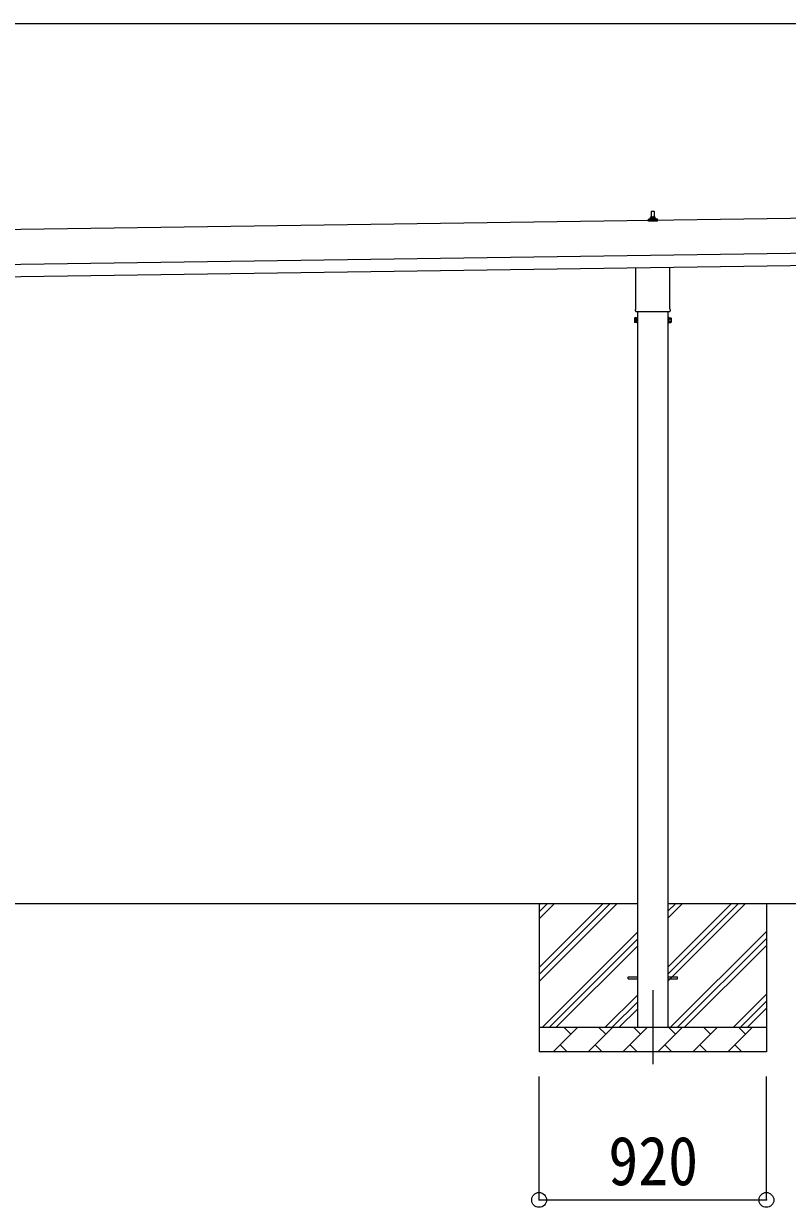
# Model space of a CAD drawing. Units: millimetres at full size, sheet at 1:60; details may follow other scales. Extents: x -16864 to 16864, y -11640 to 11640.
# Drawn here: x 2444 to 5535, y -8293 to -3501 of the extents above; entities that cross this region are included whole.
import ezdxf
from ezdxf.enums import TextEntityAlignment as Align

# ---------------------------------------------------------------- set-up
doc = ezdxf.new("R2010")
doc.units = ezdxf.units.MM
doc.header["$LTSCALE"] = 60
doc.header["$PDMODE"] = 32
doc.header["$PDSIZE"] = 60
doc.linetypes.add('CHAIN1', pattern=[8, 5, -1, 1, -1])
for name, color, linetype, lineweight in [('0-1_Defpoints', 7, 'CHAIN1', 9), ('0-2_TEXT1', 4, 'Continuous', 9), ('0-3_SHAPE', 7, 'Continuous', 9), ('0-8_TABLE1', 6, 'Continuous', 9)]:
    doc.layers.add(name, color=color, linetype=linetype, lineweight=lineweight)
doc.styles.add('ＭＳ ゴシック', font='')
doc.styles.get('ＭＳ ゴシック').set_extended_font_data('MS Gothic')

msp = doc.modelspace()

# ---------------------------------------------------------------- linework, layer by layer
at = {"layer": '0-1_Defpoints'}
msp.add_line((4990.83, -7413.9), (4990.83, -7762.9), dxfattribs=at)
at = {"layer": '0-2_TEXT1'}
for p, q in [((4985.14, -4285.36), (4985.87, -4261.83)), ((4986.87, -4260.86), (4995.41, -4260.86)), ((4996.41, -4261.83), (4997.14, -4285.36)), ((6530.9, -4276.21), (900.44, -4356.64)), ((4972.89, -4300.86), (4972.89, -4293.14)), ((5009.39, -4300.86), (4972.89, -4300.86)), ((4973.27, -4292.36), (5009.01, -4292.36)), ((4973.65, -4292.17), (4980.38, -4290.54)), ((4980.76, -4290.36), (5001.52, -4290.36)), ((4981.14, -4289.57), (4981.14, -4285.36)), ((4982.14, -4285.36), (5000.14, -4285.36)), ((5001.14, -4289.57), (5001.14, -4285.36)), ((5008.63, -4292.17), (5001.9, -4290.54)), ((5009.39, -4300.86), (5009.39, -4293.14)), ((902.44, -4496.63), (6532.9, -4416.19)), ((903.15, -4546.62), (6533.62, -4466.19)), ((4922.53, -4654.84), (4922.53, -4489.2)), ((5059.13, -4487.25), (5059.13, -4654.84)), ((4916.83, -4693.11), (4917.59, -4691.8)), ((4916.83, -4693.11), (4916.83, -4710.11)), ((4920.83, -4663.61), (4920.83, -4658.11)), ((5058.77, -4667.11), (4922.9, -4667.11)), ((4928.33, -4667.11), (4928.33, -7563.9)), ((5053.33, -7563.9), (5053.33, -4667.11)), ((5060.83, -4658.11), (5060.83, -4663.61)), ((5064.83, -4693.11), (5064.07, -4691.8)), ((5064.83, -4693.11), (5064.83, -4710.11)), ((4916.83, -4710.11), (4917.59, -4711.43)), ((4923.83, -4696.71), (4917.59, -4696.71)), ((4923.83, -4706.52), (4917.59, -4706.52)), ((4923.83, -4711.43), (4917.59, -4711.43)), ((4926.33, -4710.81), (4923.83, -4710.81)), ((5055.33, -4710.81), (5057.83, -4710.81)), ((5057.83, -4696.71), (5064.07, -4696.71)), ((5057.83, -4706.52), (5064.07, -4706.52)), ((5057.83, -4711.43), (5064.07, -4711.43)), ((5064.83, -4710.11), (5064.07, -4711.43)), ((4890.83, -7359.4), (4928.33, -7359.4)), ((4890.83, -7368.4), (4890.83, -7359.4)), ((4890.83, -7359.4), (4928.33, -7359.4)), ((4890.83, -7368.4), (4890.83, -7359.4)), ((4890.83, -7368.4), (4928.33, -7368.4)), ((4890.83, -7368.4), (4928.33, -7368.4)), ((5053.33, -7359.4), (5090.83, -7359.4)), ((5053.33, -7359.4), (5090.83, -7359.4)), ((5053.33, -7368.4), (5090.83, -7368.4)), ((5053.33, -7368.4), (5090.83, -7368.4)), ((5090.83, -7368.4), (5090.83, -7359.4)), ((5090.83, -7368.4), (5090.83, -7359.4))]:
    msp.add_line(p, q, dxfattribs=at)
for points in [[(4923.83, -4711.43), (4923.83, -4691.8), (4917.59, -4691.8)], [(4923.83, -4710.81), (4923.83, -4692.41), (4926.33, -4692.41)], [(5057.83, -4710.81), (5057.83, -4692.41), (5055.33, -4692.41)], [(5057.83, -4711.43), (5057.83, -4691.8), (5064.07, -4691.8)]]:
    msp.add_lwpolyline(points, dxfattribs=at)
for points in [[(4926.33, -4712.11), (4926.33, -4691.11), (4928.33, -4691.11), (4928.33, -4712.11)], [(5055.33, -4712.11), (5055.33, -4691.11), (5053.33, -4691.11), (5053.33, -4712.11)]]:
    msp.add_lwpolyline(points, close=True, dxfattribs=at)
for centre, radius, start, end in [((4986.87, -4261.86), 1, 90, 178.60509), ((4995.41, -4261.86), 1, 1.39491, 90), ((4973.89, -4293.14), 1, 103.62699, 180), ((4980.14, -4289.57), 1, 283.62699, 0), ((4985.23, -4285.99), 4.13, 90, 171.17633), ((4982.14, -4286.36), 1, 90, 180), ((4994.47, -4285.36), 4.83, 133.60282, 180), ((4987.81, -4285.36), 4.83, 0, 46.39718), ((4997.05, -4285.99), 4.13, 8.82367, 90), ((5000.14, -4286.36), 1, 0, 90), ((5002.14, -4289.57), 1, 180, 256.37301), ((5008.39, -4293.14), 1, 0, 76.37301), ((4921.18, -4694.25), 4.34, 145.61575, 214.38425), ((4924.83, -4658.11), 4, 125.09963, 180), ((4924.83, -4663.61), 4, 180, 194.47751), ((4924.83, -4663.61), 4, 194.47751, 241.04498), ((5056.83, -4663.61), 4, 298.95502, 345.52249), ((5056.83, -4658.11), 4, 0, 54.90037), ((5056.83, -4663.61), 4, 345.52249, 0), ((5060.49, -4694.25), 4.34, 325.61575, 34.38425), ((4933.07, -4701.61), 16.24, 162.41205, 197.58795), ((4921.18, -4708.98), 4.34, 145.61575, 214.38425), ((5048.59, -4701.61), 16.24, 342.41205, 17.58795), ((5060.49, -4708.98), 4.34, 325.61575, 34.38425)]:
    msp.add_arc(centre, radius, start, end, dxfattribs=at)
at = {"layer": '0-3_SHAPE'}
for p, q in [((4928.33, -7063.9), (1953.33, -7063.9)), ((4530.83, -7063.9), (4530.83, -7663.9)), ((4530.83, -7096.11), (4563.04, -7063.9)), ((4530.83, -7322.38), (4789.32, -7063.9)), ((4530.83, -7350.67), (4817.6, -7063.9)), ((4530.83, -7378.95), (4845.88, -7063.9)), ((4530.83, -7124.39), (4591.33, -7063.9)), ((4530.83, -7067.82), (4534.76, -7063.9)), ((8028.33, -7063.9), (5053.33, -7063.9)), ((5053.33, -7092.72), (5082.16, -7063.9)), ((5053.33, -7121.01), (5110.44, -7063.9)), ((5053.33, -7375.57), (5365, -7063.9)), ((5053.33, -7319), (5308.43, -7063.9)), ((5053.33, -7347.28), (5336.72, -7063.9)), ((5450.83, -7063.9), (5450.83, -7663.9)), ((4545.83, -7561.94), (4928.33, -7179.44)), ((5062.99, -7563.9), (5450.83, -7176.06)), ((4572.16, -7563.9), (4928.33, -7207.72)), ((5091.27, -7563.9), (5450.83, -7204.34)), ((5119.56, -7563.9), (5450.83, -7232.63)), ((4600.44, -7563.9), (4928.33, -7236.01)), ((4798.43, -7563.9), (4928.33, -7434)), ((4826.72, -7563.9), (4928.33, -7462.28)), ((5317.55, -7563.9), (5450.83, -7430.62)), ((5345.83, -7563.9), (5450.83, -7458.9)), ((4855, -7563.9), (4928.33, -7490.57)), ((5374.12, -7563.9), (5450.83, -7487.18)), ((4530.83, -7563.9), (5450.83, -7563.9)), ((4587.28, -7663.9), (4687.28, -7563.9)), ((4658.73, -7592.45), (4630.17, -7563.9)), ((4728.7, -7663.9), (4828.7, -7563.9)), ((4800.15, -7592.45), (4771.59, -7563.9)), ((4870.12, -7663.9), (4970.12, -7563.9)), ((4941.57, -7592.45), (4913.02, -7563.9)), ((5011.54, -7663.9), (5111.54, -7563.9)), ((5082.99, -7592.45), (5054.44, -7563.9)), ((5152.97, -7663.9), (5252.97, -7563.9)), ((5224.41, -7592.45), (5195.86, -7563.9)), ((5294.39, -7663.9), (5394.39, -7563.9)), ((5365.83, -7592.45), (5337.28, -7563.9)), ((5450.83, -7663.9), (4530.83, -7663.9)), ((4615.83, -7635.35), (4644.39, -7663.9)), ((4757.25, -7635.35), (4785.81, -7663.9)), ((4898.68, -7635.35), (4927.23, -7663.9)), ((5040.1, -7635.35), (5068.65, -7663.9)), ((5181.52, -7635.35), (5210.07, -7663.9)), ((5322.94, -7635.35), (5351.49, -7663.9))]:
    msp.add_line(p, q, dxfattribs=at)
at = {"layer": '0-8_TABLE1'}
for p, q in [((12216.83, -3501.26), (867.83, -3501.26)), ((4530.83, -8262.9), (4530.83, -7762.9)), ((5450.83, -8262.9), (5450.83, -7762.9)), ((4530.83, -8262.9), (5450.83, -8262.9))]:
    msp.add_line(p, q, dxfattribs=at)
for p in [(4530.83, -8262.9), (5450.83, -8262.9)]:
    msp.add_point(p, dxfattribs=at)

# ---------------------------------------------------------------- texts
at = {"layer": '0-8_TABLE1', "color": 7, "style": 'ＭＳ ゴシック', "width": 0.9}
msp.add_text('920', height=197.9, dxfattribs=at).set_placement((4810.83, -8262.9), align=Align.BOTTOM_LEFT)

doc.saveas('drawing.dxf')
